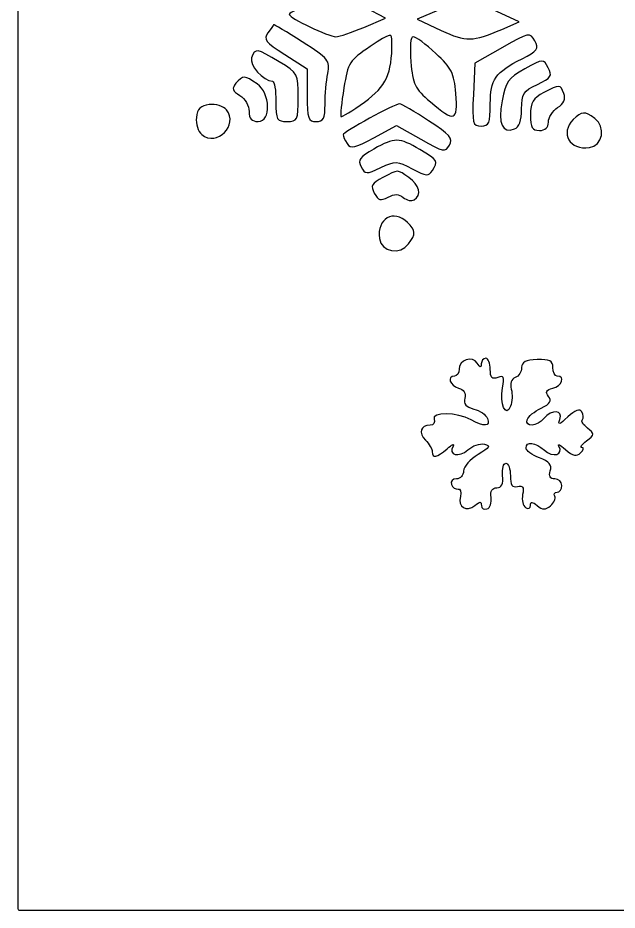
# Model space of a CAD drawing. Header units: centimetres. Extents: x -9.6 to 9.4, y -13.5 to 13.7.
# Drawn here: x -9.55 to -3.66, y -13.51 to -4.73 of the extents above; entities that cross this region are included whole.
import ezdxf

# ---------------------------------------------------------------- set-up
doc = ezdxf.new("R2010")
doc.units = ezdxf.units.CM
doc.header["$MEASUREMENT"] = 0
doc.layers.add('Layer 1', color=7, linetype='Continuous')

msp = doc.modelspace()

# ---------------------------------------------------------------- linework, layer by layer
at = {"layer": 'Layer 1'}
msp.add_open_spline([(-9.54113, 13.65267), (-9.54113, 13.65267), (9.40799, 13.65267), (9.40799, 13.65267), (9.40799, 13.65267), (9.41529, 13.65267), (9.42121, 13.64555), (9.42121, 13.63678), (9.42121, 13.63678), (9.42121, 13.63678), (9.42122, -13.49257), (9.42122, -13.49257), (9.42122, -13.49257), (9.42121, -13.50133), (9.41529, -13.50845), (9.40798, -13.50845), (9.40798, -13.50845), (9.40798, -13.50845), (-9.54113, -13.50846), (-9.54113, -13.50846), (-9.54113, -13.50846), (-9.54843, -13.50845), (-9.55435, -13.50133), (-9.55435, -13.49256), (-9.55435, -13.49256), (-9.55435, -13.49256), (-9.55436, 13.63678), (-9.55436, 13.63678), (-9.55436, 13.63678), (-9.55435, 13.64555), (-9.54843, 13.65267), (-9.54112, 13.65267), (-9.14638, 13.65267), (-9.54113, 13.65267), (-9.54113, 13.65267)], degree=3, knots=[0, 0, 0, 0, 0.1111111, 0.1111111, 0.1111111, 0.1111111, 0.2222222, 0.2222222, 0.2222222, 0.2222222, 0.3333333, 0.3333333, 0.3333333, 0.3333333, 0.4444444, 0.4444444, 0.4444444, 0.4444444, 0.5555556, 0.5555556, 0.5555556, 0.5555556, 0.6666667, 0.6666667, 0.6666667, 0.6666667, 0.7777778, 0.7777778, 0.7777778, 0.7777778, 1, 1, 1, 1.00001, 1.00001, 1.00001, 1.00001], dxfattribs=at)
at = {"layer": 'Layer 1', "color": 7}
for points, knots in [([(-6.13703, -4.62909), (-6.13703, -4.62909), (-5.93933, -4.73314), (-5.93933, -4.73314), (-5.93933, -4.73314), (-5.93933, -4.73314), (-6.15166, -4.8248), (-6.15166, -4.8248), (-6.15166, -4.8248), (-6.26844, -4.87522), (-6.39147, -4.91647), (-6.42507, -4.91647), (-6.42507, -4.91647), (-6.50082, -4.91647), (-6.8839, -4.733), (-6.8839, -4.69672), (-6.8839, -4.69672), (-6.8839, -4.66264), (-6.48731, -4.51994), (-6.40063, -4.52283), (-6.40063, -4.52283), (-6.36439, -4.52404), (-6.24577, -4.57186), (-6.13703, -4.62909)], [0, 0, 0, 0, 0.1428571, 0.1428571, 0.1428571, 0.1428571, 0.2857143, 0.2857143, 0.2857143, 0.2857143, 0.4285714, 0.4285714, 0.4285714, 0.4285714, 0.5714286, 0.5714286, 0.5714286, 0.5714286, 0.7142857, 0.7142857, 0.7142857, 0.7142857, 1, 1, 1, 1]), ([(-4.841, -4.669), (-4.841, -4.669), (-4.62133, -4.77186), (-4.62133, -4.77186), (-4.62133, -4.77186), (-4.62133, -4.77186), (-4.7945, -4.84544), (-4.7945, -4.84544), (-4.7945, -4.84544), (-5.08401, -4.96845), (-5.14236, -4.96939), (-5.38919, -4.85504), (-5.38919, -4.85504), (-5.38919, -4.85504), (-5.62687, -4.74491), (-5.62687, -4.74491), (-5.62687, -4.74491), (-5.62687, -4.74491), (-5.41701, -4.65496), (-5.41701, -4.65496), (-5.41701, -4.65496), (-5.15317, -4.54186), (-5.11025, -4.54291), (-4.841, -4.669)], [0, 0, 0, 0, 0.1428571, 0.1428571, 0.1428571, 0.1428571, 0.2857143, 0.2857143, 0.2857143, 0.2857143, 0.4285714, 0.4285714, 0.4285714, 0.4285714, 0.5714286, 0.5714286, 0.5714286, 0.5714286, 0.7142857, 0.7142857, 0.7142857, 0.7142857, 1, 1, 1, 1]), ([(-6.75752, -4.96722), (-6.49593, -5.13354), (-6.48074, -5.15226), (-6.50579, -5.27747), (-6.50579, -5.27747), (-6.52044, -5.35076), (-6.53244, -5.48733), (-6.53244, -5.58096), (-6.53244, -5.58096), (-6.53244, -5.72191), (-6.54755, -5.7512), (-6.6203, -5.7512), (-6.6203, -5.7512), (-6.69823, -5.7512), (-6.70817, -5.72191), (-6.70817, -5.49218), (-6.70817, -5.49218), (-6.70817, -5.49218), (-6.70817, -5.23316), (-6.70817, -5.23316), (-6.70817, -5.23316), (-6.70817, -5.23316), (-6.92887, -5.09154), (-6.92887, -5.09154), (-6.92887, -5.09154), (-7.11888, -4.96961), (-7.14199, -4.93996), (-7.09507, -4.87828), (-7.09507, -4.87828), (-7.06509, -4.83887), (-7.03952, -4.80294), (-7.03824, -4.79843), (-7.03824, -4.79843), (-7.03695, -4.79391), (-6.91063, -4.86987), (-6.75752, -4.96722)], [0, 0, 0, 0, 0.1, 0.1, 0.1, 0.1, 0.2, 0.2, 0.2, 0.2, 0.3, 0.3, 0.3, 0.3, 0.4, 0.4, 0.4, 0.4, 0.5, 0.5, 0.5, 0.5, 0.6, 0.6, 0.6, 0.6, 0.7, 0.7, 0.7, 0.7, 0.8, 0.8, 0.8, 0.8, 1, 1, 1, 1]), ([(-5.87392, -4.97104), (-5.87545, -5.28633), (-5.92777, -5.39989), (-6.14494, -5.5593), (-6.14494, -5.5593), (-6.26368, -5.64647), (-6.36751, -5.71047), (-6.37568, -5.70154), (-6.37568, -5.70154), (-6.38384, -5.69261), (-6.37105, -5.56638), (-6.34724, -5.42103), (-6.34724, -5.42103), (-6.30617, -5.17018), (-6.29303, -5.14952), (-6.0887, -5.0143), (-6.0887, -5.0143), (-5.87812, -4.87496), (-5.87344, -4.87402), (-5.87392, -4.97104)], [0, 0, 0, 0, 0.1666667, 0.1666667, 0.1666667, 0.1666667, 0.3333333, 0.3333333, 0.3333333, 0.3333333, 0.5, 0.5, 0.5, 0.5, 0.6666667, 0.6666667, 0.6666667, 0.6666667, 1, 1, 1, 1]), ([(-4.46896, -4.95779), (-4.4278, -5.0347), (-4.44335, -5.05654), (-4.59394, -5.13337), (-4.59394, -5.13337), (-4.85979, -5.26899), (-4.9069, -5.33602), (-4.9069, -5.57861), (-4.9069, -5.57861), (-4.9069, -5.76739), (-4.9184, -5.79513), (-4.99669, -5.79513), (-4.99669, -5.79513), (-5.07984, -5.79513), (-5.08553, -5.77227), (-5.07357, -5.48585), (-5.07357, -5.48585), (-5.07357, -5.48585), (-5.06066, -5.17657), (-5.06066, -5.17657), (-5.06066, -5.17657), (-5.06066, -5.17657), (-4.78831, -5.02327), (-4.78831, -5.02327), (-4.78831, -5.02327), (-4.5238, -4.87437), (-4.51461, -4.87249), (-4.46896, -4.95779)], [0, 0, 0, 0, 0.125, 0.125, 0.125, 0.125, 0.25, 0.25, 0.25, 0.25, 0.375, 0.375, 0.375, 0.375, 0.5, 0.5, 0.5, 0.5, 0.625, 0.625, 0.625, 0.625, 0.75, 0.75, 0.75, 0.75, 1, 1, 1, 1]), ([(-5.44304, -5.08122), (-5.28692, -5.22563), (-5.26262, -5.27444), (-5.24613, -5.47662), (-5.24613, -5.47662), (-5.2238, -5.75058), (-5.25724, -5.76134), (-5.49596, -5.55701), (-5.49596, -5.55701), (-5.65003, -5.42514), (-5.66975, -5.38474), (-5.68811, -5.16326), (-5.68811, -5.16326), (-5.7004, -5.0151), (-5.69111, -4.91647), (-5.66486, -4.91647), (-5.66486, -4.91647), (-5.64081, -4.91647), (-5.54099, -4.9906), (-5.44304, -5.08122)], [0, 0, 0, 0, 0.1666667, 0.1666667, 0.1666667, 0.1666667, 0.3333333, 0.3333333, 0.3333333, 0.3333333, 0.5, 0.5, 0.5, 0.5, 0.6666667, 0.6666667, 0.6666667, 0.6666667, 1, 1, 1, 1]), ([(-6.98275, -5.16428), (-6.80005, -5.27444), (-6.79604, -5.28195), (-6.79604, -5.51403), (-6.79604, -5.51403), (-6.79604, -5.73772), (-6.80228, -5.7512), (-6.90587, -5.7512), (-6.90587, -5.7512), (-7.00675, -5.7512), (-7.0157, -5.73509), (-7.0157, -5.5535), (-7.0157, -5.5535), (-7.0157, -5.44477), (-7.03053, -5.35536), (-7.04865, -5.35482), (-7.04865, -5.35482), (-7.1397, -5.35212), (-7.28147, -5.19291), (-7.25478, -5.12334), (-7.25478, -5.12334), (-7.21801, -5.02752), (-7.20675, -5.02922), (-6.98275, -5.16428)], [0, 0, 0, 0, 0.1428571, 0.1428571, 0.1428571, 0.1428571, 0.2857143, 0.2857143, 0.2857143, 0.2857143, 0.4285714, 0.4285714, 0.4285714, 0.4285714, 0.5714286, 0.5714286, 0.5714286, 0.5714286, 0.7142857, 0.7142857, 0.7142857, 0.7142857, 1, 1, 1, 1]), ([(-4.33678, -5.2221), (-4.29455, -5.30101), (-4.30748, -5.32075), (-4.44406, -5.38588), (-4.44406, -5.38588), (-4.58209, -5.4517), (-4.59936, -5.47874), (-4.59936, -5.62892), (-4.59936, -5.62892), (-4.59936, -5.74181), (-4.62222, -5.80666), (-4.66822, -5.82431), (-4.66822, -5.82431), (-4.79002, -5.87106), (-4.83279, -5.77447), (-4.79116, -5.54662), (-4.79116, -5.54662), (-4.75699, -5.35958), (-4.73135, -5.32353), (-4.56867, -5.23379), (-4.56867, -5.23379), (-4.3849, -5.13242), (-4.38478, -5.13242), (-4.33678, -5.2221)], [0, 0, 0, 0, 0.1428571, 0.1428571, 0.1428571, 0.1428571, 0.2857143, 0.2857143, 0.2857143, 0.2857143, 0.4285714, 0.4285714, 0.4285714, 0.4285714, 0.5714286, 0.5714286, 0.5714286, 0.5714286, 0.7142857, 0.7142857, 0.7142857, 0.7142857, 1, 1, 1, 1]), ([(-7.20121, -5.38026), (-7.06778, -5.47372), (-7.06047, -5.7512), (-7.19144, -5.7512), (-7.19144, -5.7512), (-7.25338, -5.7512), (-7.2793, -5.72191), (-7.2793, -5.65194), (-7.2793, -5.65194), (-7.2793, -5.59734), (-7.32035, -5.52704), (-7.37051, -5.49571), (-7.37051, -5.49571), (-7.44379, -5.44995), (-7.45137, -5.42628), (-7.40906, -5.37531), (-7.40906, -5.37531), (-7.34281, -5.29547), (-7.32154, -5.29598), (-7.20121, -5.38026)], [0, 0, 0, 0, 0.1666667, 0.1666667, 0.1666667, 0.1666667, 0.3333333, 0.3333333, 0.3333333, 0.3333333, 0.5, 0.5, 0.5, 0.5, 0.6666667, 0.6666667, 0.6666667, 0.6666667, 1, 1, 1, 1]), ([(-4.18384, -5.47662), (-4.16407, -5.52811), (-4.18428, -5.57341), (-4.24504, -5.61378), (-4.24504, -5.61378), (-4.29494, -5.64693), (-4.33576, -5.71118), (-4.33576, -5.75656), (-4.33576, -5.75656), (-4.33576, -5.80978), (-4.36695, -5.83907), (-4.42363, -5.83907), (-4.42363, -5.83907), (-4.49464, -5.83907), (-4.5115, -5.80978), (-4.5115, -5.68643), (-4.5115, -5.68643), (-4.5115, -5.56184), (-4.48768, -5.52147), (-4.38188, -5.46676), (-4.38188, -5.46676), (-4.22038, -5.38325), (-4.21968, -5.38328), (-4.18384, -5.47662)], [0, 0, 0, 0, 0.1428571, 0.1428571, 0.1428571, 0.1428571, 0.2857143, 0.2857143, 0.2857143, 0.2857143, 0.4285714, 0.4285714, 0.4285714, 0.4285714, 0.5714286, 0.5714286, 0.5714286, 0.5714286, 0.7142857, 0.7142857, 0.7142857, 0.7142857, 1, 1, 1, 1]), ([(-7.50257, -5.63704), (-7.38063, -5.78396), (-7.59802, -6.00134), (-7.74493, -5.87941), (-7.74493, -5.87941), (-7.78124, -5.84928), (-7.80501, -5.77351), (-7.79774, -5.71103), (-7.79774, -5.71103), (-7.78784, -5.62585), (-7.75612, -5.59413), (-7.67094, -5.58423), (-7.67094, -5.58423), (-7.60847, -5.57697), (-7.5327, -5.60073), (-7.50257, -5.63704)], [0, 0, 0, 0, 0.2, 0.2, 0.2, 0.2, 0.4, 0.4, 0.4, 0.4, 0.6, 0.6, 0.6, 0.6, 1, 1, 1, 1]), ([(-5.51404, -5.74259), (-5.30355, -5.87954), (-5.27135, -5.91724), (-5.30837, -5.98335), (-5.30837, -5.98335), (-5.34917, -6.05619), (-5.36909, -6.05211), (-5.59045, -5.92545), (-5.59045, -5.92545), (-5.59045, -5.92545), (-5.82864, -5.78918), (-5.82864, -5.78918), (-5.82864, -5.78918), (-5.82864, -5.78918), (-6.05179, -5.91063), (-6.05179, -5.91063), (-6.05179, -5.91063), (-6.2392, -6.01264), (-6.28137, -6.02191), (-6.31515, -5.96853), (-6.31515, -5.96853), (-6.33726, -5.93357), (-6.35542, -5.89508), (-6.35551, -5.883), (-6.35551, -5.883), (-6.35571, -5.85427), (-5.84658, -5.57475), (-5.79966, -5.57784), (-5.79966, -5.57784), (-5.77983, -5.57914), (-5.6513, -5.65328), (-5.51404, -5.74259)], [0, 0, 0, 0, 0.1111111, 0.1111111, 0.1111111, 0.1111111, 0.2222222, 0.2222222, 0.2222222, 0.2222222, 0.3333333, 0.3333333, 0.3333333, 0.3333333, 0.4444444, 0.4444444, 0.4444444, 0.4444444, 0.5555556, 0.5555556, 0.5555556, 0.5555556, 0.6666667, 0.6666667, 0.6666667, 0.6666667, 0.7777778, 0.7777778, 0.7777778, 0.7777778, 1, 1, 1, 1]), ([(-3.87869, -5.72071), (-3.76667, -5.80262), (-3.80116, -5.98867), (-3.9318, -6.00719), (-3.9318, -6.00719), (-4.12612, -6.03474), (-4.22414, -5.86552), (-4.09099, -5.73237), (-4.09099, -5.73237), (-4.00709, -5.64847), (-3.97955, -5.64696), (-3.87869, -5.72071)], [0, 0, 0, 0, 0.25, 0.25, 0.25, 0.25, 0.5, 0.5, 0.5, 0.5, 1, 1, 1, 1]), ([(-5.59928, -6.02773), (-5.41939, -6.13382), (-5.41653, -6.13865), (-5.47704, -6.23437), (-5.47704, -6.23437), (-5.51339, -6.29187), (-5.53841, -6.28953), (-5.67527, -6.21582), (-5.67527, -6.21582), (-5.82318, -6.13617), (-5.84034, -6.1355), (-5.98354, -6.20378), (-5.98354, -6.20378), (-6.12671, -6.27206), (-6.13756, -6.27164), (-6.1779, -6.19627), (-6.1779, -6.19627), (-6.21339, -6.12996), (-6.19207, -6.1004), (-6.05203, -6.02169), (-6.05203, -6.02169), (-5.84495, -5.90531), (-5.80599, -5.90583), (-5.59928, -6.02773)], [0, 0, 0, 0, 0.1428571, 0.1428571, 0.1428571, 0.1428571, 0.2857143, 0.2857143, 0.2857143, 0.2857143, 0.4285714, 0.4285714, 0.4285714, 0.4285714, 0.5714286, 0.5714286, 0.5714286, 0.5714286, 0.7142857, 0.7142857, 0.7142857, 0.7142857, 1, 1, 1, 1]), ([(-5.70748, -6.30286), (-5.60357, -6.37564), (-5.58012, -6.47452), (-5.65569, -6.52123), (-5.65569, -6.52123), (-5.68091, -6.53681), (-5.72907, -6.52672), (-5.76272, -6.4988), (-5.76272, -6.4988), (-5.80726, -6.46183), (-5.84802, -6.46096), (-5.91271, -6.49558), (-5.91271, -6.49558), (-5.98539, -6.53447), (-6.01001, -6.52731), (-6.04806, -6.45621), (-6.04806, -6.45621), (-6.08765, -6.38223), (-6.07517, -6.35925), (-5.96422, -6.30188), (-5.96422, -6.30188), (-5.80594, -6.22003), (-5.82584, -6.21996), (-5.70748, -6.30286)], [0, 0, 0, 0, 0.1428571, 0.1428571, 0.1428571, 0.1428571, 0.2857143, 0.2857143, 0.2857143, 0.2857143, 0.4285714, 0.4285714, 0.4285714, 0.4285714, 0.5714286, 0.5714286, 0.5714286, 0.5714286, 0.7142857, 0.7142857, 0.7142857, 0.7142857, 1, 1, 1, 1]), ([(-5.7228, -6.74284), (-5.6389, -6.82674), (-5.63739, -6.85428), (-5.71114, -6.95515), (-5.71114, -6.95515), (-5.79306, -7.06717), (-5.9791, -7.03267), (-5.99762, -6.90204), (-5.99762, -6.90204), (-6.02517, -6.70772), (-5.85595, -6.60969), (-5.7228, -6.74284)], [0, 0, 0, 0, 0.25, 0.25, 0.25, 0.25, 0.5, 0.5, 0.5, 0.5, 1, 1, 1, 1]), ([(-4.29183, -8.17189), (-4.29183, -8.21783), (-4.27206, -8.25541), (-4.24789, -8.25541), (-4.24789, -8.25541), (-4.16689, -8.25541), (-4.20291, -8.35123), (-4.29276, -8.37472), (-4.29276, -8.37472), (-4.35974, -8.39224), (-4.36993, -8.41194), (-4.33426, -8.45492), (-4.33426, -8.45492), (-4.29836, -8.49818), (-4.31585, -8.52596), (-4.40698, -8.57037), (-4.40698, -8.57037), (-4.47298, -8.60253), (-4.53502, -8.65356), (-4.54486, -8.68376), (-4.54486, -8.68376), (-4.56993, -8.76071), (-4.44582, -8.75245), (-4.3797, -8.67278), (-4.3797, -8.67278), (-4.30207, -8.57925), (-4.18678, -8.5866), (-4.22367, -8.68273), (-4.22367, -8.68273), (-4.24553, -8.73969), (-4.22597, -8.7334), (-4.14514, -8.65746), (-4.14514, -8.65746), (-4.07166, -8.58843), (-4.02766, -8.57225), (-4.0065, -8.6065), (-4.0065, -8.6065), (-3.98945, -8.63408), (-3.98705, -8.66821), (-4.00118, -8.68234), (-4.00118, -8.68234), (-4.01531, -8.69646), (-3.99257, -8.73469), (-3.95066, -8.76728), (-3.95066, -8.76728), (-3.8788, -8.82317), (-3.87931, -8.83029), (-3.95974, -8.89244), (-3.95974, -8.89244), (-4.00665, -8.92869), (-4.0274, -8.95834), (-4.00587, -8.95834), (-4.00587, -8.95834), (-3.98434, -8.95834), (-3.98998, -8.9816), (-4.0184, -9.01003), (-4.0184, -9.01003), (-4.05802, -9.04965), (-4.0926, -9.04196), (-4.16654, -8.97708), (-4.16654, -8.97708), (-4.21959, -8.93053), (-4.24939, -8.91579), (-4.23276, -8.94432), (-4.23276, -8.94432), (-4.18305, -9.02962), (-4.29131, -9.0603), (-4.37494, -8.98461), (-4.37494, -8.98461), (-4.46423, -8.90381), (-4.55543, -8.89246), (-4.55543, -8.96216), (-4.55543, -8.96216), (-4.55543, -8.98842), (-4.49616, -9.03228), (-4.42372, -9.05963), (-4.42372, -9.05963), (-4.32658, -9.09629), (-4.29852, -9.12989), (-4.31684, -9.18761), (-4.31684, -9.18761), (-4.33346, -9.23995), (-4.31888, -9.26588), (-4.27282, -9.26588), (-4.27282, -9.26588), (-4.23495, -9.26588), (-4.20396, -9.29553), (-4.20396, -9.33178), (-4.20396, -9.33178), (-4.20396, -9.36802), (-4.2249, -9.39768), (-4.25049, -9.39768), (-4.25049, -9.39768), (-4.27608, -9.39768), (-4.28618, -9.41521), (-4.27294, -9.43663), (-4.27294, -9.43663), (-4.2597, -9.45806), (-4.2783, -9.50002), (-4.31428, -9.52988), (-4.31428, -9.52988), (-4.36623, -9.573), (-4.39326, -9.57292), (-4.4456, -9.52948), (-4.4456, -9.52948), (-4.4947, -9.48872), (-4.5115, -9.48801), (-4.5115, -9.52669), (-4.5115, -9.52669), (-4.5115, -9.55524), (-4.53313, -9.56523), (-4.55957, -9.54889), (-4.55957, -9.54889), (-4.58601, -9.53255), (-4.59915, -9.47478), (-4.58877, -9.4205), (-4.58877, -9.4205), (-4.57468, -9.34675), (-4.58764, -9.32646), (-4.64012, -9.34019), (-4.64012, -9.34019), (-4.69221, -9.35381), (-4.71019, -9.32674), (-4.70977, -9.23533), (-4.70977, -9.23533), (-4.70945, -9.16756), (-4.72897, -9.11211), (-4.75313, -9.11211), (-4.75313, -9.11211), (-4.77729, -9.11211), (-4.79205, -9.16648), (-4.78591, -9.23293), (-4.78591, -9.23293), (-4.77806, -9.31806), (-4.79509, -9.35374), (-4.84359, -9.35374), (-4.84359, -9.35374), (-4.88905, -9.35374), (-4.90775, -9.38592), (-4.89868, -9.44851), (-4.89868, -9.44851), (-4.89112, -9.50063), (-4.90964, -9.55171), (-4.93985, -9.56201), (-4.93985, -9.56201), (-4.97005, -9.57231), (-4.99476, -9.5569), (-4.99476, -9.52776), (-4.99476, -9.52776), (-4.99476, -9.48647), (-5.00888, -9.4865), (-5.05874, -9.52788), (-5.05874, -9.52788), (-5.14186, -9.59686), (-5.22806, -9.54242), (-5.2008, -9.43816), (-5.2008, -9.43816), (-5.18909, -9.39338), (-5.19972, -9.36102), (-5.22443, -9.36623), (-5.22443, -9.36623), (-5.24913, -9.37145), (-5.27841, -9.351), (-5.28948, -9.3208), (-5.28948, -9.3208), (-5.30056, -9.29059), (-5.27832, -9.26588), (-5.24006, -9.26588), (-5.24006, -9.26588), (-5.2018, -9.26588), (-5.17037, -9.23128), (-5.17022, -9.18899), (-5.17022, -9.18899), (-5.17007, -9.14671), (-5.10581, -9.07405), (-5.02744, -9.02753), (-5.02744, -9.02753), (-4.91102, -8.95843), (-4.8996, -8.93963), (-4.96508, -8.92483), (-4.96508, -8.92483), (-5.00917, -8.91486), (-5.08206, -8.94003), (-5.12707, -8.98076), (-5.12707, -8.98076), (-5.21392, -9.05936), (-5.3245, -9.03184), (-5.2735, -8.94432), (-5.2735, -8.94432), (-5.25687, -8.91579), (-5.28281, -8.92704), (-5.33116, -8.96933), (-5.33116, -8.96933), (-5.43179, -9.05735), (-5.47803, -9.06674), (-5.47803, -8.99914), (-5.47803, -8.99914), (-5.47803, -8.97325), (-5.50787, -8.92223), (-5.54434, -8.88576), (-5.54434, -8.88576), (-5.61762, -8.81248), (-5.59477, -8.73868), (-5.49878, -8.73868), (-5.49878, -8.73868), (-5.46472, -8.73868), (-5.44703, -8.71217), (-5.45946, -8.67978), (-5.45946, -8.67978), (-5.48814, -8.60504), (-5.23581, -8.6093), (-5.0965, -8.68591), (-5.0965, -8.68591), (-4.9664, -8.75745), (-4.90444, -8.75227), (-4.93509, -8.6724), (-4.93509, -8.6724), (-4.94908, -8.63594), (-5.00941, -8.59385), (-5.06915, -8.57885), (-5.06915, -8.57885), (-5.14605, -8.55955), (-5.17179, -8.52869), (-5.15727, -8.47319), (-5.15727, -8.47319), (-5.144, -8.42242), (-5.16594, -8.38716), (-5.21954, -8.37314), (-5.21954, -8.37314), (-5.30495, -8.35081), (-5.33641, -8.25541), (-5.25837, -8.25541), (-5.25837, -8.25541), (-5.2342, -8.25541), (-5.21443, -8.22513), (-5.21443, -8.18813), (-5.21443, -8.18813), (-5.21443, -8.09634), (-5.08291, -8.05242), (-5.03494, -8.12819), (-5.03494, -8.12819), (-5.00718, -8.17202), (-4.99592, -8.17385), (-4.99544, -8.13459), (-4.99544, -8.13459), (-4.99507, -8.10439), (-4.97499, -8.07968), (-4.95083, -8.07968), (-4.95083, -8.07968), (-4.92667, -8.07968), (-4.9069, -8.12848), (-4.9069, -8.18813), (-4.9069, -8.18813), (-4.9069, -8.27109), (-4.88977, -8.29001), (-4.83403, -8.26862), (-4.83403, -8.26862), (-4.77319, -8.24528), (-4.76546, -8.26216), (-4.78722, -8.37092), (-4.78722, -8.37092), (-4.8186, -8.52784), (-4.75355, -8.67241), (-4.70661, -8.55007), (-4.70661, -8.55007), (-4.6905, -8.5081), (-4.6879, -8.43331), (-4.70083, -8.38387), (-4.70083, -8.38387), (-4.71515, -8.32911), (-4.69991, -8.28459), (-4.66185, -8.26999), (-4.66185, -8.26999), (-4.62748, -8.2568), (-4.59936, -8.2125), (-4.59936, -8.17155), (-4.59936, -8.17155), (-4.59936, -8.11657), (-4.55913, -8.09595), (-4.4456, -8.09273), (-4.4456, -8.09273), (-4.32226, -8.08923), (-4.29183, -8.1049), (-4.29183, -8.17189)], [0, 0, 0, 0, 0.0138889, 0.0138889, 0.0138889, 0.0138889, 0.0277778, 0.0277778, 0.0277778, 0.0277778, 0.0416667, 0.0416667, 0.0416667, 0.0416667, 0.0555556, 0.0555556, 0.0555556, 0.0555556, 0.0694444, 0.0694444, 0.0694444, 0.0694444, 0.0833333, 0.0833333, 0.0833333, 0.0833333, 0.0972222, 0.0972222, 0.0972222, 0.0972222, 0.1111111, 0.1111111, 0.1111111, 0.1111111, 0.125, 0.125, 0.125, 0.125, 0.1388889, 0.1388889, 0.1388889, 0.1388889, 0.1527778, 0.1527778, 0.1527778, 0.1527778, 0.1666667, 0.1666667, 0.1666667, 0.1666667, 0.1805556, 0.1805556, 0.1805556, 0.1805556, 0.1944444, 0.1944444, 0.1944444, 0.1944444, 0.2083333, 0.2083333, 0.2083333, 0.2083333, 0.2222222, 0.2222222, 0.2222222, 0.2222222, 0.2361111, 0.2361111, 0.2361111, 0.2361111, 0.25, 0.25, 0.25, 0.25, 0.2638889, 0.2638889, 0.2638889, 0.2638889, 0.2777778, 0.2777778, 0.2777778, 0.2777778, 0.2916667, 0.2916667, 0.2916667, 0.2916667, 0.3055556, 0.3055556, 0.3055556, 0.3055556, 0.3194444, 0.3194444, 0.3194444, 0.3194444, 0.3333333, 0.3333333, 0.3333333, 0.3333333, 0.3472222, 0.3472222, 0.3472222, 0.3472222, 0.3611111, 0.3611111, 0.3611111, 0.3611111, 0.375, 0.375, 0.375, 0.375, 0.3888889, 0.3888889, 0.3888889, 0.3888889, 0.4027778, 0.4027778, 0.4027778, 0.4027778, 0.4166667, 0.4166667, 0.4166667, 0.4166667, 0.4305556, 0.4305556, 0.4305556, 0.4305556, 0.4444444, 0.4444444, 0.4444444, 0.4444444, 0.4583333, 0.4583333, 0.4583333, 0.4583333, 0.4722222, 0.4722222, 0.4722222, 0.4722222, 0.4861111, 0.4861111, 0.4861111, 0.4861111, 0.5, 0.5, 0.5, 0.5, 0.5138889, 0.5138889, 0.5138889, 0.5138889, 0.5277778, 0.5277778, 0.5277778, 0.5277778, 0.5416667, 0.5416667, 0.5416667, 0.5416667, 0.5555556, 0.5555556, 0.5555556, 0.5555556, 0.5694444, 0.5694444, 0.5694444, 0.5694444, 0.5833333, 0.5833333, 0.5833333, 0.5833333, 0.5972222, 0.5972222, 0.5972222, 0.5972222, 0.6111111, 0.6111111, 0.6111111, 0.6111111, 0.625, 0.625, 0.625, 0.625, 0.6388889, 0.6388889, 0.6388889, 0.6388889, 0.6527778, 0.6527778, 0.6527778, 0.6527778, 0.6666667, 0.6666667, 0.6666667, 0.6666667, 0.6805556, 0.6805556, 0.6805556, 0.6805556, 0.6944444, 0.6944444, 0.6944444, 0.6944444, 0.7083333, 0.7083333, 0.7083333, 0.7083333, 0.7222222, 0.7222222, 0.7222222, 0.7222222, 0.7361111, 0.7361111, 0.7361111, 0.7361111, 0.75, 0.75, 0.75, 0.75, 0.7638889, 0.7638889, 0.7638889, 0.7638889, 0.7777778, 0.7777778, 0.7777778, 0.7777778, 0.7916667, 0.7916667, 0.7916667, 0.7916667, 0.8055556, 0.8055556, 0.8055556, 0.8055556, 0.8194444, 0.8194444, 0.8194444, 0.8194444, 0.8333333, 0.8333333, 0.8333333, 0.8333333, 0.8472222, 0.8472222, 0.8472222, 0.8472222, 0.8611111, 0.8611111, 0.8611111, 0.8611111, 0.875, 0.875, 0.875, 0.875, 0.8888889, 0.8888889, 0.8888889, 0.8888889, 0.9027778, 0.9027778, 0.9027778, 0.9027778, 0.9166667, 0.9166667, 0.9166667, 0.9166667, 0.9305556, 0.9305556, 0.9305556, 0.9305556, 0.9444444, 0.9444444, 0.9444444, 0.9444444, 0.9583333, 0.9583333, 0.9583333, 0.9583333, 0.9722222, 0.9722222, 0.9722222, 0.9722222, 1, 1, 1, 1])]:
    msp.add_open_spline(points, degree=3, knots=knots, dxfattribs=at)

doc.saveas('drawing.dxf')
